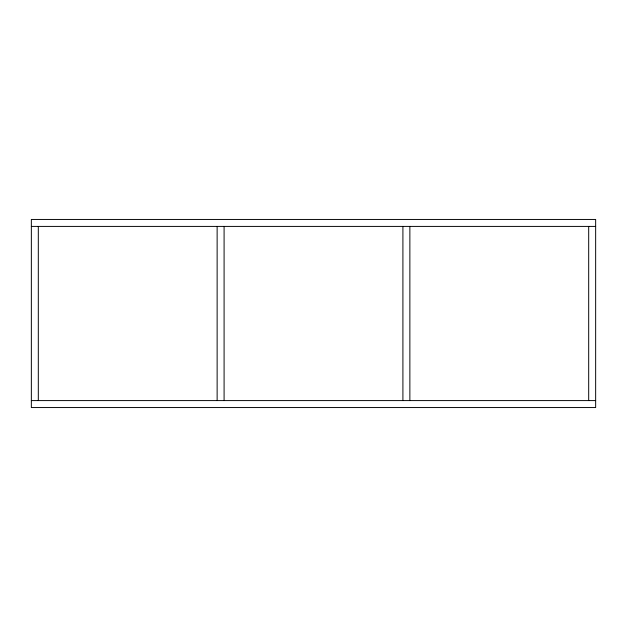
<?xml version="1.0" encoding="UTF-8"?>
<svg xmlns="http://www.w3.org/2000/svg" width="627" height="627" viewBox="0 0 627 627"><rect width="100%" height="100%" fill="white"/><g stroke="black" fill="none" stroke-linecap="round" stroke-linejoin="round"><path stroke-width="0.94" d="M595.65 226.41L595.65 219.45L31.35 219.45L31.35 407.55L595.65 407.55L595.65 226.41L31.35 226.41M31.35 400.59L595.65 400.59M588.69 226.41L588.69 400.59M409.87 226.41L409.87 400.59M402.91 226.41L402.91 400.59M224.09 226.41L224.09 400.59M217.13 226.41L217.13 400.59M38.31 226.41L38.31 400.59"/></g></svg>
